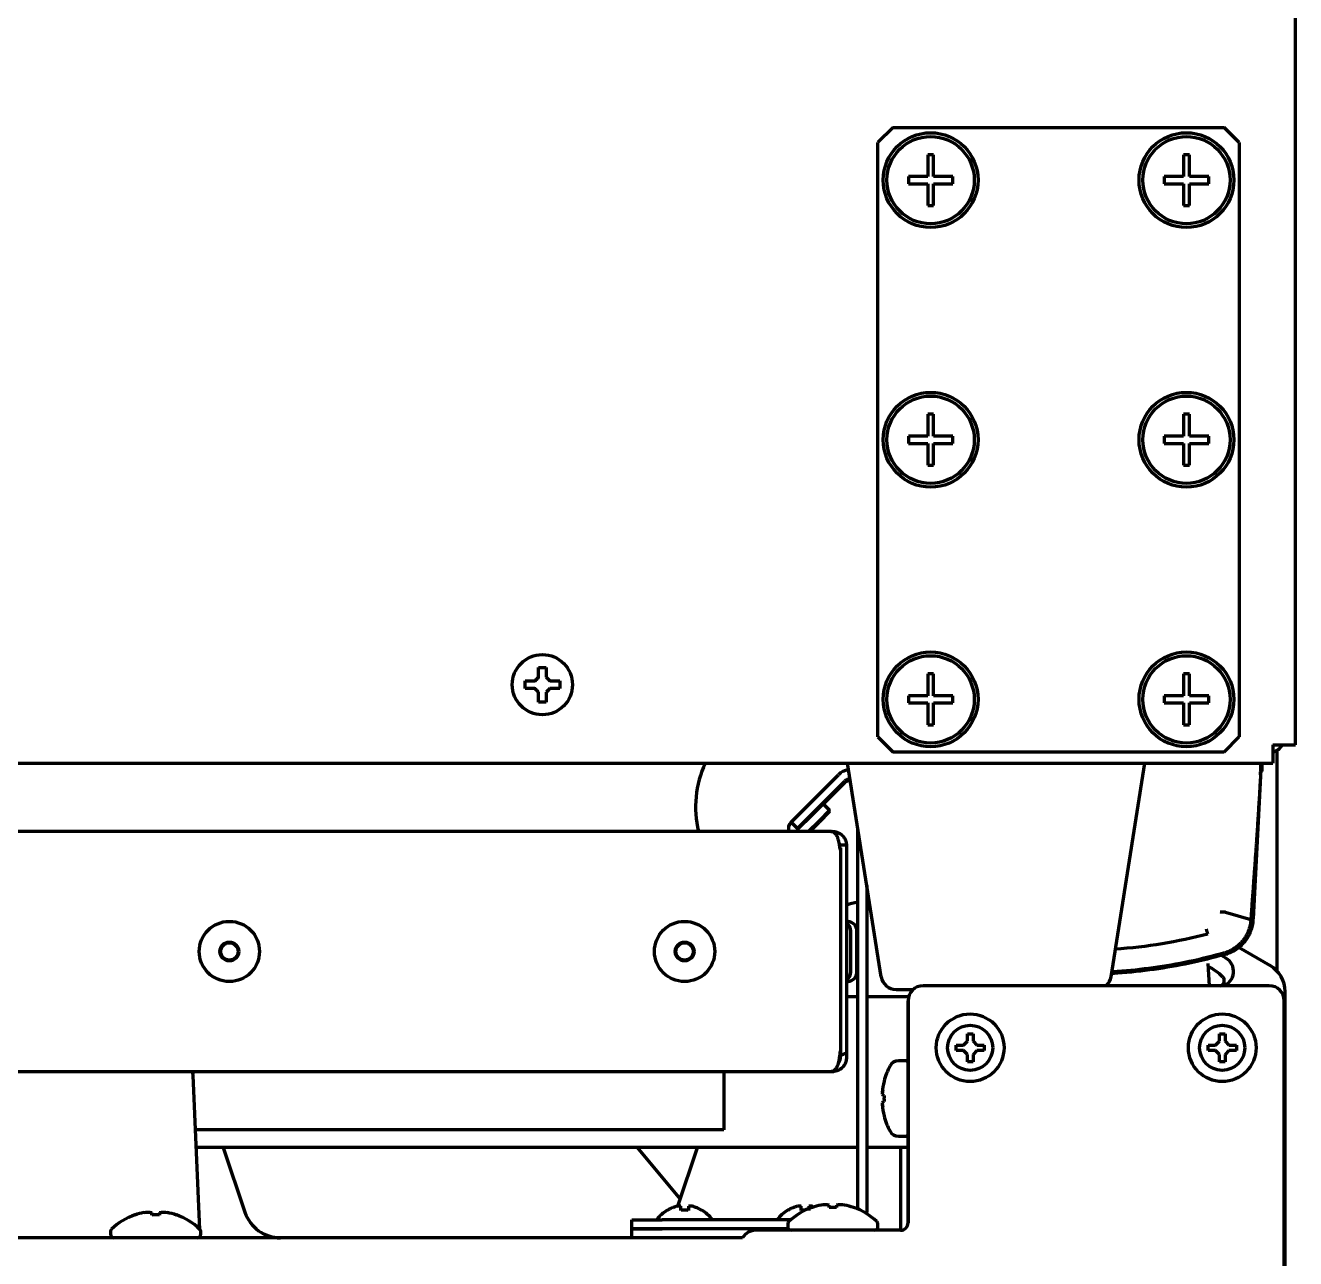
# Model space of a CAD drawing. Header units: inches. Extents: x -2983 to 7024, y 422 to 5529.
# Drawn here: x 3449.5 to 3618.3, y 533.8 to 697.7 of the extents above; entities that cross this region are included whole.
import ezdxf

# ---------------------------------------------------------------- set-up
doc = ezdxf.new("R2010")
doc.units = ezdxf.units.IN

msp = doc.modelspace()

# ---------------------------------------------------------------- linework, layer by layer
at = {"linetype": 'Continuous', "lineweight": 70}
for p, q in [((3618.28, 602.08), (3618.28, 937.24)), ((3564.78, 684.13), (3562.78, 682.13)), ((3564.78, 684.13), (3608.78, 684.13)), ((3610.78, 682.13), (3608.78, 684.13)), ((3562.78, 603.13), (3562.78, 682.13)), ((3610.78, 682.13), (3610.78, 603.13)), ((3570.18, 680.51), (3569.39, 680.51)), ((3569.39, 680.51), (3569.39, 677.61)), ((3570.18, 677.61), (3570.18, 680.51)), ((3604.18, 680.51), (3603.39, 680.51)), ((3603.39, 680.51), (3603.39, 677.61)), ((3604.18, 677.61), (3604.18, 680.51)), ((3566.82, 677.61), (3566.82, 676.65)), ((3569.39, 677.61), (3566.82, 677.61)), ((3572.75, 677.61), (3570.18, 677.61)), ((3572.75, 676.65), (3572.75, 677.61)), ((3600.82, 677.61), (3600.82, 676.65)), ((3603.39, 677.61), (3600.82, 677.61)), ((3606.75, 677.61), (3604.18, 677.61)), ((3606.75, 676.65), (3606.75, 677.61)), ((3566.82, 676.65), (3569.39, 676.65)), ((3569.39, 676.65), (3569.39, 673.75)), ((3570.18, 673.75), (3570.18, 676.65)), ((3570.18, 676.65), (3572.75, 676.65)), ((3600.82, 676.65), (3603.39, 676.65)), ((3603.39, 676.65), (3603.39, 673.75)), ((3604.18, 673.75), (3604.18, 676.65)), ((3604.18, 676.65), (3606.75, 676.65)), ((3569.39, 673.75), (3570.18, 673.75)), ((3603.39, 673.75), (3604.18, 673.75)), ((3570.18, 646.01), (3569.39, 646.01)), ((3569.39, 646.01), (3569.39, 643.11)), ((3570.18, 643.11), (3570.18, 646.01)), ((3604.18, 646.01), (3603.39, 646.01)), ((3603.39, 646.01), (3603.39, 643.11)), ((3604.18, 643.11), (3604.18, 646.01)), ((3566.82, 643.11), (3566.82, 642.15)), ((3569.39, 643.11), (3566.82, 643.11)), ((3566.82, 642.15), (3569.39, 642.15)), ((3569.39, 642.15), (3569.39, 639.25)), ((3572.75, 643.11), (3570.18, 643.11)), ((3570.18, 639.25), (3570.18, 642.15)), ((3570.18, 642.15), (3572.75, 642.15)), ((3572.75, 642.15), (3572.75, 643.11)), ((3600.82, 643.11), (3600.82, 642.15)), ((3603.39, 643.11), (3600.82, 643.11)), ((3600.82, 642.15), (3603.39, 642.15)), ((3603.39, 642.15), (3603.39, 639.25)), ((3606.75, 643.11), (3604.18, 643.11)), ((3604.18, 639.25), (3604.18, 642.15)), ((3604.18, 642.15), (3606.75, 642.15)), ((3606.75, 642.15), (3606.75, 643.11)), ((3569.39, 639.25), (3570.18, 639.25)), ((3603.39, 639.25), (3604.18, 639.25)), ((3569.39, 611.51), (3569.39, 608.61)), ((3570.18, 611.51), (3569.39, 611.51)), ((3570.18, 608.61), (3570.18, 611.51)), ((3604.18, 611.51), (3603.39, 611.51)), ((3603.39, 611.51), (3603.39, 608.61)), ((3604.18, 608.61), (3604.18, 611.51)), ((3515.88, 610.08), (3515.88, 610.58)), ((3515.88, 609.58), (3515.88, 610.08)), ((3520.48, 610.58), (3520.48, 610.08)), ((3520.48, 610.08), (3520.48, 609.58)), ((3566.82, 608.61), (3566.82, 607.65)), ((3569.39, 608.61), (3566.82, 608.61)), ((3572.75, 608.61), (3570.18, 608.61)), ((3572.75, 607.65), (3572.75, 608.61)), ((3600.82, 608.61), (3600.82, 607.65)), ((3603.39, 608.61), (3600.82, 608.61)), ((3606.75, 608.61), (3604.18, 608.61)), ((3606.75, 607.65), (3606.75, 608.61)), ((3566.82, 607.65), (3569.39, 607.65)), ((3569.39, 607.65), (3569.39, 604.75)), ((3570.18, 607.65), (3572.75, 607.65)), ((3570.18, 604.75), (3570.18, 607.65)), ((3600.82, 607.65), (3603.39, 607.65)), ((3603.39, 607.65), (3603.39, 604.75)), ((3604.18, 604.75), (3604.18, 607.65)), ((3604.18, 607.65), (3606.75, 607.65)), ((3569.39, 604.75), (3570.18, 604.75)), ((3603.39, 604.75), (3604.18, 604.75)), ((3562.78, 603.13), (3564.78, 601.13)), ((3608.78, 601.13), (3610.78, 603.13)), ((3608.78, 601.13), (3564.78, 601.13)), ((3615.28, 602.08), (3615.28, 601.65)), ((3615.28, 602.08), (3616.28, 602.08)), ((3615.28, 601.65), (3615.28, 599.65)), ((3615.78, 601.35), (3615.78, 572.07)), ((3616.28, 602.08), (3618.28, 602.08)), ((2782.79, 599.65), (3615.28, 599.65)), ((3563.21, 571.26), (3558.71, 599.65)), ((3593.76, 571.26), (3598.26, 599.65)), ((3613.71, 599.65), (3612.63, 578.97)), ((3613.78, 599.65), (3613.78, 599.08)), ((3552.65, 593.24), (3557.53, 598.12)), ((3553.5, 592.39), (3558.38, 597.27)), ((3555.54, 594.24), (3558.38, 597.07)), ((3554.1, 592.85), (3555.51, 594.27)), ((3555.51, 594.27), (3556.36, 593.42)), ((3551.24, 591.83), (3552.65, 593.24)), ((3552.15, 590.91), (3554.1, 592.85)), ((3556.36, 593.42), (3554.95, 592)), ((3556.36, 593.22), (3554.95, 591.8)), ((3556.26, 593.32), (3556.36, 593.22)), ((3551.24, 591.83), (3552.08, 590.98)), ((3553.5, 592.39), (3552.08, 590.98)), ((3553.51, 590.57), (3554.95, 592)), ((3553.71, 590.57), (3554.95, 591.8)), ((3560.08, 590.98), (3560.08, 540.41)), ((3556.52, 590.57), (2788.04, 590.57)), ((3556.53, 590.57), (3556.61, 590.56)), ((3556.61, 590.56), (3556.72, 590.57)), ((3557.57, 589.27), (3557.57, 589.3)), ((3558.58, 588.77), (3557.78, 588.77)), ((3557.78, 588.13), (3557.78, 561.4)), ((3558.58, 588.77), (3558.58, 587.86)), ((3558.58, 587.86), (3558.58, 561.12)), ((3561.28, 583.4), (3561.28, 539.98)), ((3561.64, 581.18), (3561.28, 581.18)), ((3608.98, 579.85), (3612.33, 578.89)), ((3612.62, 578.96), (3612.62, 578.81)), ((3559.18, 574.63), (3559.18, 577.33)), ((3559.98, 574.63), (3559.98, 577.33)), ((3559.18, 571.93), (3559.18, 574.63)), ((3559.98, 571.93), (3559.98, 574.63)), ((3609.03, 573.72), (3608.38, 574.09)), ((3609.01, 574.33), (3609.28, 574.33)), ((3610.71, 575.18), (3614.89, 572.77)), ((3606.63, 573.05), (3606.78, 570.08)), ((3608.78, 570.58), (3608.78, 570.87)), ((3565.18, 569.58), (3567.16, 569.58)), ((3567.16, 569.58), (3567.46, 569.58)), ((3614.78, 570.08), (3568.78, 570.08)), ((3616.89, 516.48), (3616.89, 569.3)), ((3560.08, 568.58), (3558.58, 568.58)), ((3566.84, 568.58), (3561.28, 568.58)), ((3566.78, 568.08), (3566.78, 538.58)), ((3566.78, 538.58), (3566.78, 568.08)), ((3616.78, 502.08), (3616.78, 568.08)), ((3573.16, 561.45), (3573.16, 562.2)), ((3573.16, 562.2), (3574.16, 562.2)), ((3574.16, 562.2), (3574.66, 562.7)), ((3574.66, 562.7), (3574.66, 563.7)), ((3574.66, 563.7), (3575.41, 563.7)), ((3575.41, 563.7), (3575.41, 562.7)), ((3575.41, 562.7), (3575.91, 562.2)), ((3575.91, 562.2), (3576.91, 562.2)), ((3576.91, 562.2), (3576.91, 561.45)), ((3606.66, 561.45), (3606.66, 562.2)), ((3606.66, 562.2), (3607.66, 562.2)), ((3607.66, 562.2), (3608.16, 562.7)), ((3608.16, 562.7), (3608.16, 563.7)), ((3608.16, 563.7), (3608.91, 563.7)), ((3608.91, 563.7), (3608.91, 562.7)), ((3608.91, 562.7), (3609.41, 562.2)), ((3609.41, 562.2), (3610.41, 562.2)), ((3610.41, 562.2), (3610.41, 561.45)), ((3557.78, 561.38), (3557.78, 560.84)), ((3574.16, 561.45), (3573.16, 561.45)), ((3574.66, 560.95), (3574.16, 561.45)), ((3574.66, 559.95), (3574.66, 560.95)), ((3575.91, 561.45), (3575.41, 560.95)), ((3575.41, 560.95), (3575.41, 559.95)), ((3576.91, 561.45), (3575.91, 561.45)), ((3607.66, 561.45), (3606.66, 561.45)), ((3608.16, 560.95), (3607.66, 561.45)), ((3608.16, 559.95), (3608.16, 560.95)), ((3609.41, 561.45), (3608.91, 560.95)), ((3608.91, 560.95), (3608.91, 559.95)), ((3610.41, 561.45), (3609.41, 561.45)), ((3566.53, 560.08), (3565.49, 560.08)), ((3575.41, 559.95), (3574.66, 559.95)), ((3608.91, 559.95), (3608.16, 559.95)), ((2801.49, 558.69), (3556.52, 558.69)), ((3472.67, 537.68), (3471.78, 558.14)), ((3542.28, 558.69), (3542.28, 553.13)), ((3556.53, 558.69), (3556.61, 558.69)), ((3556.72, 558.69), (3556.57, 558.69)), ((3563.59, 557.38), (3563.58, 557.38)), ((3563.36, 555.85), (3563.34, 555.85)), ((3563.36, 554.3), (3563.34, 554.3)), ((3542.28, 553.13), (3542.28, 550.93)), ((3563.58, 552.78), (3563.59, 552.78)), ((3542.28, 550.93), (3472.09, 550.93)), ((3565.49, 550.08), (3566.53, 550.08)), ((3560.07, 548.58), (3472.19, 548.58)), ((3475.77, 548.58), (3478.64, 539.99)), ((3530.76, 548.58), (3536.51, 541.73)), ((3536.19, 540.78), (3538.8, 548.58)), ((3566.77, 548.58), (3561.28, 548.58)), ((3565.78, 548.58), (3565.78, 537.58)), ((3534.78, 540.22), (3534.78, 540.26)), ((3539.38, 540.26), (3539.38, 540.22)), ((3550.78, 540.22), (3550.78, 540.26)), ((3554.03, 540.6), (3554.03, 540.62)), ((3556.28, 540.6), (3556.28, 540.92)), ((3557.28, 540.92), (3557.28, 540.6)), ((3559.53, 540.6), (3559.53, 540.62)), ((3464.03, 539.6), (3464.03, 539.62)), ((3466.28, 539.6), (3466.28, 539.92)), ((3467.28, 539.92), (3467.28, 539.6)), ((3469.53, 539.6), (3469.53, 539.62)), ((3530.08, 538.98), (3534.08, 538.98)), ((3530.08, 537.78), (3530.08, 538.98)), ((3551.21, 538.98), (3534.08, 538.98)), ((3561.28, 539.79), (3561.28, 539.98)), ((3460.78, 537.37), (3460.78, 537.08)), ((3472.78, 537.08), (3472.78, 537.37)), ((3530.08, 536.58), (3530.08, 537.78)), ((3530.08, 537.78), (3534.08, 537.78)), ((3534.08, 537.78), (3530.08, 537.78)), ((3550.88, 537.78), (3534.08, 537.78)), ((3550.88, 537.78), (3534.08, 537.78)), ((3565.78, 537.58), (3546.52, 537.58)), ((3550.78, 538.37), (3550.78, 538.08)), ((3562.78, 538.08), (3562.78, 538.37)), ((3544.78, 536.58), (2805.48, 536.58)), ((3472.72, 536.58), (3472.71, 536.82))]:
    msp.add_line(p, q, dxfattribs=at)
for centre, radius in [((3569.78, 677.13), 6.3), ((3569.78, 677.13), 5.8), ((3603.78, 677.13), 6.3), ((3603.78, 677.13), 5.8), ((3569.78, 642.63), 6.3), ((3569.78, 642.63), 5.8), ((3603.78, 642.63), 6.3), ((3603.78, 642.63), 5.8), ((3518.18, 610.08), 4), ((3569.78, 608.13), 6.3), ((3569.78, 608.13), 5.8), ((3603.78, 608.13), 6.3), ((3603.78, 608.13), 5.8), ((3476.58, 574.63), 4), ((3537.08, 574.63), 4), ((3476.58, 574.63), 1.25), ((3476.58, 574.63), 1.15), ((3537.08, 574.63), 1.25), ((3537.08, 574.63), 1.15), ((3575.03, 561.83), 4.5), ((3608.53, 561.83), 4.5), ((3575.03, 561.83), 3), ((3608.53, 561.83), 3)]:
    msp.add_circle(centre, radius, dxfattribs=at)
for centre, radius, start, end in [((3614.78, 603.08), 2, 284.4787, 329.9989), ((3552.23, 593.83), 13.69, 154.8511, 193.7787), ((3559.08, 596.56), 2.2, 96.0398, 135), ((3559.08, 596.56), 1, 92.4771, 135), ((3559.08, 596.36), 1, 90.6694, 135), ((3552.12, 590.94), 1.25, 135, 197.4909), ((3552.12, 590.94), 0.05, 135, 315), ((3552.12, 590.74), 1.25, 175.4128, 188.0803), ((3558.78, 578.42), 0.2, 84.7841, 180), ((3557.88, 577.33), 1.3, 0, 57.42), ((3558.68, 577.33), 1.3, 0, 84.7841), ((3602.78, 565.13), 8.45, 46.2253, 62.7756), ((3557.88, 571.93), 1.3, 302.58, 0), ((3558.78, 570.83), 0.2, 180, 275.2159), ((3558.68, 571.93), 1.3, 275.2159, 0), ((3565.18, 571.58), 2, 189, 270), ((3591.79, 571.58), 2, 311.4087, 351), ((3608.28, 570.87), 0.5, 0, 46.2253), ((3568.78, 568.08), 2, 90, 180), ((3608.28, 570.58), 0.5, 270, 0), ((3614.78, 568.08), 2, 0, 90), ((3553.78, 561.4), 4, 346.8963, 0), ((3572.37, 555.08), 9.08, 151.3979, 165.3324), ((3565.49, 558.83), 1.25, 90, 151.3979), ((3566.53, 559.83), 0.25, 0, 90), ((3470.28, 558.08), 1.5, 2.5, 24.0387), ((3572.37, 555.08), 8.79, 177.391, 182.609), ((3572.37, 555.08), 9.08, 194.6676, 208.6021), ((3565.49, 551.33), 1.25, 208.6021, 270), ((3566.53, 550.33), 0.25, 270, 0), ((3537.28, 536.16), 4.8, 121.3727, 144.0199), ((3536.89, 536.16), 4.8, 35.9801, 58.6273), ((3553.28, 536.16), 4.8, 121.3727, 144.0199), ((3556.78, 532.63), 8.45, 108.9925, 133.7747), ((3556.78, 532.63), 8.44, 100.6622, 109.0271), ((3556.78, 532.63), 7.99, 86.4122, 93.5878), ((3556.78, 532.63), 8.44, 70.9729, 79.3378), ((3556.78, 532.63), 8.45, 46.2253, 71.0075), ((3466.78, 531.63), 8.45, 108.9925, 133.7747), ((3466.78, 531.63), 8.44, 100.6622, 109.0271), ((3466.78, 531.63), 7.99, 86.4122, 93.5878), ((3466.78, 531.63), 8.44, 70.9729, 79.3378), ((3466.78, 531.63), 8.45, 46.2253, 71.0075), ((3483.38, 541.58), 5, 198.4841, 270), ((3551.28, 538.37), 0.5, 133.7747, 180), ((3562.28, 538.37), 0.5, 0, 46.2253), ((3565.78, 538.58), 1, 270, 0), ((3461.28, 537.37), 0.5, 133.7747, 180), ((3461.28, 537.08), 0.5, 180, 270), ((3472.28, 537.08), 0.5, 270, 0), ((3472.28, 537.37), 0.5, 0, 46.2253), ((3546.52, 535.58), 2, 90, 150), ((3551.28, 538.08), 0.5, 180, 270), ((3562.28, 538.08), 0.5, 270, 0)]:
    msp.add_arc(centre, radius, start, end, dxfattribs=at)
for centre, major_axis, ratio, start_param, end_param in [((3560.68, 575.18), (-4.24, 4.24), 0.999695, 5.59715, 5.85449), ((3589.78, 640.11), (65.79, 0), 0.992546, 4.781807, 4.971536), ((3608.64, 575.2), (0.273, -0.962), 0.032949, 5.615221, 6.283185), ((3608.03, 571.99), (-1.74, 1), 0.996361, 2.402653, 4.712389), ((3612.89, 569.3), (3.46, 2), 0.999797, 5.759674, 6.806696), ((3572.37, 555.16), (-9.06, 0), 0.993151, 6.033606, 6.20583), ((3572.37, 555.36), (-9.08, 0), 0.544639, 6.109906, 6.183079), ((3572.37, 554.9), (9.08, 0), 0.838671, 2.968314, 3.041486), ((3572.37, 555.74), (-9.06, 0), 0.116841, 0.077355, 0.249579), ((3572.37, 554.42), (9.06, 0), 0.116841, 2.892014, 3.064238), ((3572.37, 555.26), (-9.08, 0), 0.838671, 0.100106, 0.173279), ((3572.37, 554.8), (9.08, 0), 0.544639, 3.241699, 3.314872), ((3572.37, 555), (9.06, 0), 0.993151, 3.218948, 3.391172), ((3555.75, 532.63), (0, -8.32), 0.707107, 3.051363, 3.231822), ((3557.81, 532.63), (0, 8.32), 0.707107, 6.192956, 6.373415), ((3465.75, 531.63), (0, -8.32), 0.707107, 3.051363, 3.231822), ((3467.81, 531.63), (0, 8.32), 0.707107, 6.192956, 6.373415)]:
    msp.add_ellipse(centre, major_axis=major_axis, ratio=ratio, start_param=start_param, end_param=end_param, dxfattribs=at)
for points, degree in [([(3517.68, 611.08), (3517.68, 611.13), (3517.68, 611.24), (3517.68, 611.4), (3517.68, 611.56), (3517.68, 611.72), (3517.68, 611.87), (3517.68, 612.02), (3517.68, 612.19), (3517.68, 612.31), (3517.68, 612.38)], 3), ([(3517.68, 612.38), (3517.85, 612.38), (3518.18, 612.38), (3518.52, 612.38), (3518.68, 612.38)], 3), ([(3517.18, 609.58), (3517.13, 609.58), (3517.02, 609.58), (3516.86, 609.58), (3516.7, 609.58), (3516.55, 609.58), (3516.39, 609.58), (3516.24, 609.58), (3516.07, 609.58), (3515.95, 609.58), (3515.88, 609.58)], 3), ([(3517.18, 610.58), (3517.21, 610.6), (3517.26, 610.65), (3517.33, 610.72), (3517.4, 610.79), (3517.47, 610.86), (3517.54, 610.93), (3517.61, 611.01), (3517.66, 611.05), (3517.68, 611.08)], 3), ([(3517.68, 609.08), (3517.66, 609.1), (3517.61, 609.15), (3517.53, 609.23), (3517.46, 609.3), (3517.39, 609.37), (3517.32, 609.44), (3517.25, 609.51), (3517.21, 609.55), (3517.18, 609.58)], 3), ([(3518.68, 611.08), (3518.71, 611.05), (3518.76, 611), (3518.84, 610.93), (3518.91, 610.86), (3518.98, 610.78), (3519.05, 610.72), (3519.11, 610.65), (3519.16, 610.6), (3519.18, 610.58)], 3), ([(3519.18, 609.58), (3519.16, 609.55), (3519.11, 609.51), (3519.04, 609.44), (3518.97, 609.36), (3518.9, 609.29), (3518.83, 609.22), (3518.76, 609.15), (3518.71, 609.1), (3518.68, 609.08)], 3), ([(3519.18, 610.58), (3519.24, 610.58), (3519.35, 610.58), (3519.51, 610.58), (3519.67, 610.58), (3519.82, 610.58), (3519.97, 610.58), (3520.13, 610.58), (3520.3, 610.58), (3520.42, 610.58), (3520.48, 610.58)], 3), ([(3518.68, 607.78), (3518.52, 607.78), (3518.18, 607.78), (3517.85, 607.78), (3517.68, 607.78)], 3), ([(3518.68, 609.08), (3518.68, 609.02), (3518.68, 608.92), (3518.68, 608.75), (3518.68, 608.59), (3518.68, 608.44), (3518.68, 608.29), (3518.68, 608.13), (3518.68, 607.96), (3518.68, 607.84), (3518.68, 607.78)], 3), ([(3613.63, 598.11), (3613.67, 599.65)], 1), ([(3557.78, 588.13), (3557.75, 588.35), (3557.71, 588.56), (3557.68, 588.77)], 3), ([(3557.78, 588.42), (3557.78, 588.32), (3557.78, 588.23), (3557.78, 588.13)], 3), ([(3557.78, 560.84), (3558.05, 560.93), (3558.32, 561.03), (3558.58, 561.12)], 3), ([(3557.78, 560.49), (3557.78, 560.61), (3557.78, 560.72), (3557.78, 560.84)], 3), ([(3558.58, 561.12), (3558.58, 560.91), (3558.58, 560.7), (3558.58, 560.49)], 3), ([(3536.08, 540.77), (3536.03, 540.76), (3535.92, 540.73), (3535.76, 540.68), (3535.6, 540.62), (3535.45, 540.56), (3535.29, 540.5), (3535.14, 540.42), (3534.97, 540.33), (3534.85, 540.26), (3534.78, 540.22)], 3), ([(3536.58, 540.77), (3536.56, 540.78), (3536.51, 540.78), (3536.43, 540.79), (3536.36, 540.79), (3536.29, 540.79), (3536.22, 540.79), (3536.15, 540.78), (3536.11, 540.78), (3536.08, 540.77)], 3), ([(3537.58, 540.22), (3537.42, 540.24), (3537.08, 540.27), (3536.75, 540.24), (3536.58, 540.22)], 3), ([(3538.08, 540.77), (3538.06, 540.78), (3538.01, 540.78), (3537.94, 540.79), (3537.87, 540.79), (3537.8, 540.79), (3537.73, 540.79), (3537.66, 540.78), (3537.61, 540.78), (3537.58, 540.77)], 3), ([(3537.58, 540.77), (3537.58, 540.76), (3537.58, 540.73), (3537.58, 540.68), (3537.58, 540.62), (3537.58, 540.56), (3537.58, 540.5), (3537.58, 540.42), (3537.58, 540.33), (3537.58, 540.26), (3537.58, 540.22)], 3), ([(3552.08, 540.77), (3552.03, 540.76), (3551.92, 540.73), (3551.76, 540.68), (3551.6, 540.62), (3551.45, 540.56), (3551.29, 540.5), (3551.14, 540.42), (3550.97, 540.33), (3550.85, 540.26), (3550.78, 540.22)], 3), ([(3552.58, 540.77), (3552.56, 540.78), (3552.51, 540.78), (3552.43, 540.79), (3552.36, 540.79), (3552.29, 540.79), (3552.22, 540.79), (3552.15, 540.78), (3552.11, 540.78), (3552.08, 540.77)], 3), ([(3554.08, 540.77), (3554.06, 540.78), (3554.01, 540.78), (3553.94, 540.79), (3553.87, 540.79), (3553.8, 540.79), (3553.73, 540.79), (3553.66, 540.78), (3553.61, 540.78), (3553.58, 540.77)], 3), ([(3553.58, 540.77), (3553.58, 540.76), (3553.58, 540.73), (3553.58, 540.68), (3553.58, 540.62), (3553.58, 540.56), (3553.58, 540.5), (3553.58, 540.42), (3553.58, 540.33), (3553.58, 540.26), (3553.58, 540.22)], 3)]:
    msp.add_open_spline(points, degree=degree, dxfattribs=at)
for points, knots in [([(3518.68, 612.38), (3518.68, 612.17), (3518.68, 611.97), (3518.68, 611.64), (3518.68, 611.53), (3518.68, 611.31), (3518.68, 611.19), (3518.68, 611.08)], [0, 0, 0, 0, 0.5, 0.5, 0.75, 0.75, 1, 1, 1, 1]), ([(3515.88, 610.58), (3516.09, 610.58), (3516.3, 610.58), (3516.62, 610.58), (3516.73, 610.58), (3516.96, 610.58), (3517.07, 610.58), (3517.18, 610.58)], [0, 0, 0, 0, 0.5, 0.5, 0.75, 0.75, 1, 1, 1, 1]), ([(3520.48, 609.58), (3520.28, 609.58), (3520.07, 609.58), (3519.75, 609.58), (3519.64, 609.58), (3519.41, 609.58), (3519.3, 609.58), (3519.18, 609.58)], [0, 0, 0, 0, 0.5, 0.5, 0.75, 0.75, 1, 1, 1, 1]), ([(3517.68, 607.78), (3517.68, 607.98), (3517.68, 608.19), (3517.68, 608.52), (3517.68, 608.63), (3517.68, 608.85), (3517.68, 608.96), (3517.68, 609.08)], [0, 0, 0, 0, 0.5, 0.5, 0.75, 0.75, 1, 1, 1, 1]), ([(3613.71, 599.65), (3613.7, 599.55), (3613.69, 599.31), (3613.67, 598.93), (3613.65, 598.5), (3613.62, 598.07), (3613.6, 597.64), (3613.57, 597.22), (3613.55, 596.79), (3613.53, 596.37), (3613.5, 595.95), (3613.48, 595.52), (3613.45, 595.1), (3613.43, 594.68), (3613.4, 594.26), (3613.37, 593.84), (3613.35, 593.42), (3613.32, 593), (3613.3, 592.58), (3613.27, 592.17), (3613.24, 591.75), (3613.21, 591.33), (3613.19, 590.92), (3613.16, 590.5), (3613.13, 590.09), (3613.1, 589.63), (3613.07, 589.12), (3613.03, 588.55), (3612.99, 587.96), (3612.94, 587.35), (3612.9, 586.74), (3612.86, 586.1), (3612.81, 585.45), (3612.76, 584.78), (3612.71, 584.1), (3612.66, 583.41), (3612.61, 582.69), (3612.56, 581.96), (3612.5, 581.22), (3612.45, 580.46), (3612.39, 579.68), (3612.35, 579.16), (3612.33, 578.89)], [0, 0, 0, 0, 0.01415, 0.034775, 0.055365, 0.075922, 0.096446, 0.116935, 0.137391, 0.157813, 0.178201, 0.198555, 0.218876, 0.239163, 0.259416, 0.279635, 0.29982, 0.319972, 0.34009, 0.360174, 0.380225, 0.400241, 0.420224, 0.440173, 0.460088, 0.47997, 0.506741, 0.534276, 0.562575, 0.591639, 0.621466, 0.652057, 0.683413, 0.715533, 0.748417, 0.782065, 0.816477, 0.851653, 0.887594, 0.924298, 0.961767, 1, 1, 1, 1]), ([(3613.78, 599.08), (3613.78, 599.08), (3613.78, 599.07), (3613.78, 599.06), (3613.78, 599.05), (3613.78, 599.02), (3613.78, 599), (3613.78, 598.96), (3613.78, 598.94), (3613.78, 598.9), (3613.78, 598.89), (3613.78, 598.87), (3613.78, 598.85), (3613.78, 598.81), (3613.78, 598.79), (3613.78, 598.73), (3613.78, 598.68), (3613.78, 598.63), (3613.78, 598.61), (3613.78, 598.59), (3613.78, 598.59), (3613.78, 598.58)], [0, 0, 0, 0, 0.117226, 0.117226, 0.243337, 0.243337, 0.369447, 0.369447, 0.495558, 0.495558, 0.558613, 0.558613, 0.621668, 0.621668, 0.747779, 0.747779, 0.873889, 0.936945, 0.968472, 0.968472, 1, 1, 1, 1]), ([(3557.68, 588.77), (3557.68, 588.77), (3557.68, 588.79), (3557.67, 588.81), (3557.67, 588.83), (3557.67, 588.85), (3557.66, 588.88), (3557.66, 588.9), (3557.65, 588.92), (3557.65, 588.94), (3557.65, 588.96), (3557.64, 588.98), (3557.64, 589), (3557.63, 589.03), (3557.63, 589.05), (3557.62, 589.07), (3557.62, 589.09), (3557.61, 589.11), (3557.61, 589.13), (3557.6, 589.15), (3557.6, 589.18), (3557.6, 589.2), (3557.59, 589.22), (3557.59, 589.24), (3557.58, 589.26), (3557.57, 589.28), (3557.57, 589.3), (3557.56, 589.32), (3557.56, 589.34), (3557.55, 589.36), (3557.55, 589.38), (3557.54, 589.4), (3557.52, 589.47), (3557.49, 589.59), (3557.44, 589.73), (3557.38, 589.87), (3557.32, 590), (3557.26, 590.12), (3557.18, 590.22), (3557.11, 590.32), (3557.04, 590.38), (3557, 590.41), (3556.97, 590.43), (3556.95, 590.45), (3556.93, 590.46), (3556.9, 590.48), (3556.88, 590.49), (3556.85, 590.5), (3556.82, 590.51), (3556.8, 590.52), (3556.77, 590.53), (3556.75, 590.54), (3556.72, 590.55), (3556.69, 590.55), (3556.67, 590.56), (3556.64, 590.56), (3556.62, 590.56), (3556.61, 590.56)], [0, 0, 0, 0, 0.007484, 0.014972, 0.022464, 0.029959, 0.037458, 0.044961, 0.052467, 0.059978, 0.067492, 0.075011, 0.082534, 0.09006, 0.097592, 0.105127, 0.112667, 0.120211, 0.12776, 0.135313, 0.142871, 0.150434, 0.158001, 0.165574, 0.173151, 0.180733, 0.188321, 0.195913, 0.20351, 0.211113, 0.218721, 0.226335, 0.233954, 0.295902, 0.356772, 0.416603, 0.475435, 0.53847, 0.601717, 0.665229, 0.729059, 0.746829, 0.764482, 0.782018, 0.79944, 0.816747, 0.833943, 0.851027, 0.868001, 0.884866, 0.901624, 0.918277, 0.934825, 0.951269, 0.967612, 0.983856, 1, 1, 1, 1]), ([(3556.73, 590.57), (3556.75, 590.57), (3556.78, 590.57), (3556.84, 590.57), (3556.87, 590.57), (3556.9, 590.56)], [0, 0, 0, 0, 0.5, 0.5, 1, 1, 1, 1]), ([(3556.89, 590.56), (3556.9, 590.56), (3556.92, 590.56), (3556.94, 590.56), (3556.96, 590.56), (3556.98, 590.56), (3557, 590.55), (3557.02, 590.55), (3557.04, 590.55), (3557.06, 590.55), (3557.08, 590.54), (3557.11, 590.54), (3557.13, 590.53), (3557.15, 590.53), (3557.17, 590.52), (3557.19, 590.52), (3557.21, 590.51), (3557.23, 590.51), (3557.26, 590.5), (3557.28, 590.5), (3557.3, 590.49), (3557.32, 590.48), (3557.34, 590.48), (3557.36, 590.47), (3557.39, 590.46), (3557.41, 590.46), (3557.43, 590.45), (3557.45, 590.44), (3557.47, 590.43), (3557.49, 590.42), (3557.52, 590.41), (3557.54, 590.4), (3557.56, 590.39), (3557.58, 590.38), (3557.6, 590.37), (3557.62, 590.36), (3557.64, 590.35), (3557.66, 590.34), (3557.69, 590.32), (3557.71, 590.31), (3557.73, 590.3), (3557.75, 590.29), (3557.77, 590.27), (3557.79, 590.26), (3557.81, 590.25), (3557.83, 590.23), (3557.85, 590.22), (3557.87, 590.2), (3557.89, 590.19), (3557.91, 590.17), (3557.93, 590.15), (3557.95, 590.14), (3557.97, 590.12), (3557.99, 590.1), (3558.01, 590.09), (3558.03, 590.07), (3558.05, 590.05), (3558.06, 590.03), (3558.08, 590.01), (3558.1, 589.99), (3558.12, 589.97), (3558.15, 589.94), (3558.17, 589.91), (3558.2, 589.88), (3558.22, 589.85), (3558.24, 589.82), (3558.26, 589.79), (3558.28, 589.76), (3558.3, 589.73), (3558.32, 589.7), (3558.34, 589.67), (3558.36, 589.63), (3558.38, 589.6), (3558.4, 589.56), (3558.41, 589.53), (3558.43, 589.5), (3558.45, 589.46), (3558.46, 589.42), (3558.47, 589.39), (3558.49, 589.35), (3558.5, 589.31), (3558.51, 589.28), (3558.52, 589.24), (3558.53, 589.2), (3558.54, 589.16), (3558.55, 589.12), (3558.56, 589.09), (3558.56, 589.05), (3558.57, 589.01), (3558.57, 588.97), (3558.58, 588.93), (3558.58, 588.89), (3558.58, 588.85), (3558.58, 588.81), (3558.58, 588.78), (3558.58, 588.77)], [0, 0, 0, 0, 0.00864, 0.01729, 0.02595, 0.034622, 0.043304, 0.051998, 0.060703, 0.069419, 0.078148, 0.086888, 0.095641, 0.104406, 0.113184, 0.121974, 0.130778, 0.139594, 0.148424, 0.157268, 0.166125, 0.174996, 0.183882, 0.192781, 0.201696, 0.210624, 0.219568, 0.228527, 0.237501, 0.24649, 0.255496, 0.264516, 0.273553, 0.282606, 0.291675, 0.300761, 0.309863, 0.318983, 0.328119, 0.337273, 0.346443, 0.355632, 0.364838, 0.374062, 0.383304, 0.392564, 0.401842, 0.41114, 0.420455, 0.42979, 0.439144, 0.448516, 0.457909, 0.46732, 0.476752, 0.486203, 0.495674, 0.505165, 0.514677, 0.524209, 0.537545, 0.550891, 0.564248, 0.577616, 0.590997, 0.604389, 0.617794, 0.631212, 0.644644, 0.658089, 0.671549, 0.685024, 0.698514, 0.71202, 0.725542, 0.73908, 0.752635, 0.766208, 0.779798, 0.793407, 0.807034, 0.820681, 0.834346, 0.848032, 0.861738, 0.875464, 0.889212, 0.902981, 0.916772, 0.930585, 0.944421, 0.95828, 0.972163, 0.986069, 1, 1, 1, 1]), ([(3608.98, 579.85), (3608.93, 579.84), (3608.88, 579.84), (3608.8, 579.84), (3608.76, 579.84), (3608.72, 579.84), (3608.69, 579.84), (3608.67, 579.84), (3608.6, 579.84), (3608.54, 579.84), (3608.44, 579.85), (3608.39, 579.85), (3608.34, 579.85), (3608.32, 579.85), (3608.32, 579.85), (3608.31, 579.85), (3608.3, 579.85), (3608.29, 579.86), (3608.28, 579.86)], [0, 0, 0, 0, 0.25, 0.25, 0.375, 0.4375, 0.4375, 0.5, 0.5, 0.75, 0.75, 0.875, 0.9375, 0.9375, 0.953125, 0.953125, 0.96875, 1, 1, 1, 1]), ([(3606.4, 577.61), (3606.41, 577.58), (3606.42, 577.55), (3606.43, 577.5), (3606.44, 577.49), (3606.45, 577.46), (3606.45, 577.44), (3606.47, 577.37), (3606.49, 577.31), (3606.52, 577.2), (3606.55, 577.1), (3606.57, 577.01), (3606.59, 576.97)], [0, 0, 0, 0, 0.125, 0.125, 0.1875, 0.1875, 0.25, 0.25, 0.5, 0.5, 0.75, 1, 1, 1, 1]), ([(3612.32, 578.72), (3612.31, 578.66), (3612.31, 578.6), (3612.29, 578.48), (3612.28, 578.42), (3612.26, 578.24), (3612.23, 578.12), (3612.15, 577.77), (3612.08, 577.55), (3611.98, 577.3), (3611.97, 577.27), (3611.95, 577.21), (3611.94, 577.18), (3611.9, 577.1), (3611.87, 577.05), (3611.8, 576.88), (3611.74, 576.78), (3611.56, 576.47), (3611.43, 576.27), (3611.21, 575.99), (3611.13, 575.9), (3611.01, 575.77), (3610.96, 575.73), (3610.9, 575.66), (3610.88, 575.64), (3610.84, 575.6), (3610.81, 575.58), (3610.62, 575.39), (3610.43, 575.24), (3610.13, 575.04), (3610.03, 574.97), (3609.87, 574.88), (3609.82, 574.85), (3609.71, 574.79), (3609.66, 574.77), (3609.39, 574.64), (3609.16, 574.55), (3608.93, 574.47)], [0, 0, 0, 0, 0.03125, 0.03125, 0.0625, 0.0625, 0.125, 0.125, 0.25, 0.25, 0.265625, 0.265625, 0.28125, 0.28125, 0.3125, 0.3125, 0.375, 0.375, 0.5, 0.5, 0.5625, 0.5625, 0.59375, 0.59375, 0.609375, 0.609375, 0.625, 0.625, 0.75, 0.75, 0.8125, 0.8125, 0.84375, 0.84375, 0.875, 0.875, 1, 1, 1, 1]), ([(3612.62, 578.81), (3612.61, 578.75), (3612.61, 578.68), (3612.6, 578.55), (3612.59, 578.49), (3612.57, 578.3), (3612.54, 578.17), (3612.46, 577.8), (3612.39, 577.55), (3612.29, 577.28), (3612.28, 577.25), (3612.25, 577.19), (3612.24, 577.16), (3612.2, 577.07), (3612.18, 577.01), (3612.1, 576.83), (3612.04, 576.72), (3611.85, 576.38), (3611.7, 576.17), (3611.47, 575.87), (3611.38, 575.77), (3611.25, 575.63), (3611.2, 575.58), (3611.14, 575.51), (3611.11, 575.49), (3611.07, 575.45), (3611.04, 575.42), (3610.83, 575.23), (3610.62, 575.07), (3610.3, 574.85), (3610.19, 574.78), (3610.05, 574.7), (3610.02, 574.68), (3609.96, 574.65), (3609.87, 574.61), (3609.79, 574.57), (3609.49, 574.43), (3609.25, 574.34), (3609, 574.27)], [0, 0, 0, 0, 0.03125, 0.03125, 0.0625, 0.0625, 0.125, 0.125, 0.25, 0.25, 0.265625, 0.265625, 0.28125, 0.28125, 0.3125, 0.3125, 0.375, 0.375, 0.5, 0.5, 0.5625, 0.5625, 0.59375, 0.59375, 0.609375, 0.609375, 0.625, 0.625, 0.75, 0.75, 0.8125, 0.8125, 0.828125, 0.828125, 0.84375, 0.875, 0.875, 1, 1, 1, 1]), ([(3612.33, 578.8), (3612.37, 578.81), (3612.42, 578.83), (3612.49, 578.85), (3612.52, 578.86), (3612.57, 578.89), (3612.59, 578.91), (3612.62, 578.94), (3612.62, 578.95), (3612.63, 578.97)], [0, 0, 0, 0, 0.25, 0.25, 0.5, 0.5, 0.75, 0.75, 1, 1, 1, 1]), ([(3612.33, 578.8), (3612.33, 578.81), (3612.33, 578.83), (3612.33, 578.84), (3612.33, 578.86), (3612.33, 578.87), (3612.33, 578.88), (3612.33, 578.88), (3612.33, 578.89), (3612.33, 578.89)], [0, 0, 0, 0, 0.237746, 0.498959, 0.599315, 0.699436, 0.799484, 0.899619, 1, 1, 1, 1]), ([(3608.91, 574.24), (3607.35, 573.8), (3605.78, 573.41), (3602.63, 572.75), (3599.46, 572.19), (3596.26, 571.86), (3594.32, 571.72), (3593.98, 571.7), (3593.65, 571.68)], [0, 0, 0, 0, 0.311709, 0.311709, 0.623417, 0.935126, 0.935126, 1, 1, 1, 1]), ([(3608.84, 574.44), (3607.28, 574), (3605.71, 573.61), (3602.56, 572.95), (3599.39, 572.4), (3596.2, 572.07), (3594.41, 571.94), (3594.23, 571.93), (3594.04, 571.92)], [0, 0, 0, 0, 0.321169, 0.321169, 0.642338, 0.963507, 0.963507, 1, 1, 1, 1]), ([(3609, 574.27), (3608.98, 574.26), (3608.97, 574.26), (3608.94, 574.25), (3608.93, 574.25), (3608.91, 574.24)], [0, 0, 0, 0, 0.481104, 0.481104, 1, 1, 1, 1]), ([(3556.61, 558.69), (3556.62, 558.69), (3556.63, 558.69), (3556.64, 558.69), (3556.65, 558.7), (3556.67, 558.7), (3556.68, 558.7), (3556.7, 558.7), (3556.71, 558.71), (3556.72, 558.71), (3556.74, 558.71), (3556.75, 558.72), (3556.76, 558.72), (3556.78, 558.72), (3556.79, 558.73), (3556.8, 558.73), (3556.82, 558.74), (3556.83, 558.74), (3556.84, 558.75), (3556.86, 558.76), (3556.87, 558.76), (3556.88, 558.77), (3556.9, 558.77), (3556.91, 558.78), (3556.92, 558.79), (3556.93, 558.8), (3556.95, 558.81), (3556.96, 558.81), (3556.97, 558.82), (3556.99, 558.83), (3557, 558.84), (3557.01, 558.85), (3557.05, 558.88), (3557.11, 558.94), (3557.18, 559.03), (3557.26, 559.14), (3557.32, 559.26), (3557.38, 559.38), (3557.44, 559.52), (3557.49, 559.67), (3557.53, 559.79), (3557.55, 559.87), (3557.56, 559.91), (3557.57, 559.95), (3557.58, 559.99), (3557.59, 560.03), (3557.6, 560.07), (3557.61, 560.11), (3557.62, 560.15), (3557.63, 560.2), (3557.63, 560.24), (3557.64, 560.28), (3557.65, 560.32), (3557.66, 560.36), (3557.67, 560.4), (3557.67, 560.45), (3557.68, 560.47), (3557.68, 560.49)], [0, 0, 0, 0, 0.008318, 0.016663, 0.025033, 0.033431, 0.041855, 0.050306, 0.058784, 0.067289, 0.075822, 0.084383, 0.092972, 0.101589, 0.110234, 0.118908, 0.12761, 0.136341, 0.145102, 0.153891, 0.16271, 0.171559, 0.180437, 0.189346, 0.198284, 0.207253, 0.216253, 0.225283, 0.234343, 0.243435, 0.252558, 0.261712, 0.270898, 0.334721, 0.398233, 0.461488, 0.524538, 0.583363, 0.643194, 0.704072, 0.766035, 0.780791, 0.795527, 0.810243, 0.82494, 0.839619, 0.85428, 0.868923, 0.883549, 0.898159, 0.912752, 0.92733, 0.941892, 0.95644, 0.970973, 0.985493, 1, 1, 1, 1]), ([(3558.58, 560.49), (3558.58, 560.48), (3558.58, 560.47), (3558.58, 560.45), (3558.58, 560.42), (3558.58, 560.4), (3558.58, 560.38), (3558.58, 560.36), (3558.58, 560.34), (3558.58, 560.32), (3558.57, 560.3), (3558.57, 560.28), (3558.57, 560.26), (3558.57, 560.23), (3558.56, 560.21), (3558.56, 560.19), (3558.56, 560.17), (3558.55, 560.15), (3558.55, 560.13), (3558.54, 560.11), (3558.54, 560.09), (3558.53, 560.07), (3558.53, 560.05), (3558.52, 560.03), (3558.52, 560.01), (3558.51, 559.99), (3558.51, 559.97), (3558.5, 559.95), (3558.49, 559.93), (3558.49, 559.91), (3558.48, 559.89), (3558.47, 559.87), (3558.47, 559.85), (3558.46, 559.83), (3558.45, 559.81), (3558.44, 559.79), (3558.44, 559.78), (3558.43, 559.76), (3558.42, 559.74), (3558.41, 559.72), (3558.4, 559.7), (3558.39, 559.68), (3558.38, 559.67), (3558.38, 559.65), (3558.37, 559.63), (3558.36, 559.61), (3558.35, 559.59), (3558.34, 559.58), (3558.33, 559.56), (3558.32, 559.54), (3558.3, 559.53), (3558.29, 559.51), (3558.28, 559.49), (3558.27, 559.48), (3558.26, 559.46), (3558.25, 559.44), (3558.24, 559.43), (3558.23, 559.41), (3558.21, 559.4), (3558.2, 559.38), (3558.19, 559.36), (3558.18, 559.35), (3558.16, 559.33), (3558.15, 559.32), (3558.14, 559.3), (3558.13, 559.29), (3558.11, 559.27), (3558.09, 559.25), (3558.07, 559.22), (3558.03, 559.19), (3558, 559.16), (3557.96, 559.13), (3557.92, 559.1), (3557.89, 559.07), (3557.85, 559.04), (3557.81, 559.01), (3557.77, 558.98), (3557.73, 558.96), (3557.69, 558.94), (3557.66, 558.91), (3557.62, 558.89), (3557.58, 558.87), (3557.54, 558.85), (3557.5, 558.83), (3557.45, 558.82), (3557.41, 558.8), (3557.37, 558.79), (3557.33, 558.77), (3557.29, 558.76), (3557.25, 558.75), (3557.21, 558.74), (3557.17, 558.73), (3557.13, 558.72), (3557.09, 558.72), (3557.05, 558.71), (3557.01, 558.7), (3556.97, 558.7), (3556.93, 558.69), (3556.91, 558.69), (3556.89, 558.69)], [0, 0, 0, 0, 0.007389, 0.014772, 0.022148, 0.029517, 0.036879, 0.044235, 0.051584, 0.058927, 0.066263, 0.073593, 0.080917, 0.088234, 0.095545, 0.102851, 0.11015, 0.117443, 0.12473, 0.132011, 0.139286, 0.146556, 0.15382, 0.161078, 0.16833, 0.175578, 0.182819, 0.190055, 0.197286, 0.204512, 0.211732, 0.218948, 0.226158, 0.233363, 0.240563, 0.247758, 0.254949, 0.262134, 0.269315, 0.276492, 0.283663, 0.29083, 0.297993, 0.305151, 0.312305, 0.319455, 0.326601, 0.333742, 0.340879, 0.348012, 0.355142, 0.362267, 0.369389, 0.376507, 0.383621, 0.390731, 0.397838, 0.404942, 0.412042, 0.419138, 0.426232, 0.433322, 0.440409, 0.447493, 0.454573, 0.461651, 0.468726, 0.475798, 0.493613, 0.511357, 0.529031, 0.546636, 0.564173, 0.581643, 0.599048, 0.616388, 0.633665, 0.650879, 0.668031, 0.685123, 0.702157, 0.719132, 0.73605, 0.752913, 0.769721, 0.786476, 0.803179, 0.819831, 0.836433, 0.852987, 0.869493, 0.885954, 0.90237, 0.918742, 0.935073, 0.951363, 0.967613, 0.983825, 1, 1, 1, 1]), ([(3557.55, 559.85), (3557.56, 559.85), (3557.56, 559.86), (3557.57, 559.87), (3557.58, 559.88), (3557.59, 559.89), (3557.59, 559.9), (3557.6, 559.91), (3557.61, 559.92), (3557.62, 559.94), (3557.63, 559.95), (3557.63, 559.96), (3557.64, 559.97), (3557.65, 559.98), (3557.65, 559.99), (3557.66, 560.01), (3557.67, 560.02), (3557.67, 560.03), (3557.68, 560.04), (3557.69, 560.06), (3557.69, 560.07), (3557.7, 560.08), (3557.7, 560.09), (3557.71, 560.11), (3557.71, 560.12), (3557.72, 560.13), (3557.72, 560.15), (3557.73, 560.16), (3557.73, 560.17), (3557.74, 560.19), (3557.74, 560.2), (3557.75, 560.21), (3557.75, 560.23), (3557.75, 560.24), (3557.76, 560.26), (3557.76, 560.27), (3557.76, 560.28), (3557.77, 560.3), (3557.77, 560.31), (3557.77, 560.33), (3557.77, 560.34), (3557.78, 560.36), (3557.78, 560.37), (3557.78, 560.39), (3557.78, 560.4), (3557.78, 560.41), (3557.78, 560.43), (3557.78, 560.44), (3557.78, 560.46), (3557.78, 560.47), (3557.78, 560.48), (3557.78, 560.49)], [0, 0, 0, 0, 0.016179, 0.037049, 0.057892, 0.07871, 0.099503, 0.120273, 0.141018, 0.161741, 0.182442, 0.203122, 0.22378, 0.244419, 0.265037, 0.285637, 0.306219, 0.326783, 0.347331, 0.367862, 0.388378, 0.408878, 0.429365, 0.449838, 0.470299, 0.490747, 0.511183, 0.531609, 0.552025, 0.572431, 0.592829, 0.613219, 0.633601, 0.653976, 0.674346, 0.69471, 0.715069, 0.735425, 0.755777, 0.776127, 0.796474, 0.816821, 0.837167, 0.857513, 0.877861, 0.898209, 0.91856, 0.938914, 0.959271, 0.979633, 1, 1, 1, 1]), ([(3556.73, 558.69), (3556.75, 558.69), (3556.78, 558.69), (3556.84, 558.69), (3556.87, 558.69), (3556.9, 558.69)], [0, 0, 0, 0, 0.5, 0.5, 1, 1, 1, 1]), ([(3536.58, 540.22), (3536.58, 540.35), (3536.58, 540.46), (3536.58, 540.59), (3536.58, 540.63), (3536.58, 540.71), (3536.58, 540.74), (3536.58, 540.77)], [0, 0, 0, 0, 0.5, 0.5, 0.75, 0.75, 1, 1, 1, 1]), ([(3539.38, 540.22), (3539.18, 540.35), (3538.97, 540.46), (3538.65, 540.59), (3538.54, 540.63), (3538.31, 540.71), (3538.2, 540.74), (3538.08, 540.77)], [0, 0, 0, 0, 0.5, 0.5, 0.75, 0.75, 1, 1, 1, 1]), ([(3552.58, 540.22), (3552.58, 540.35), (3552.58, 540.46), (3552.58, 540.59), (3552.58, 540.63), (3552.58, 540.71), (3552.58, 540.74), (3552.58, 540.77)], [0, 0, 0, 0, 0.5, 0.5, 0.75, 0.75, 1, 1, 1, 1]), ([(3553.14, 540.26), (3553.12, 540.26), (3552.94, 540.26), (3552.75, 540.24), (3552.58, 540.22)], [0, 0, 0, 0, 0.096938, 1, 1, 1, 1])]:
    msp.add_open_spline(points, degree=3, knots=knots, dxfattribs=at)

doc.saveas('drawing.dxf')
